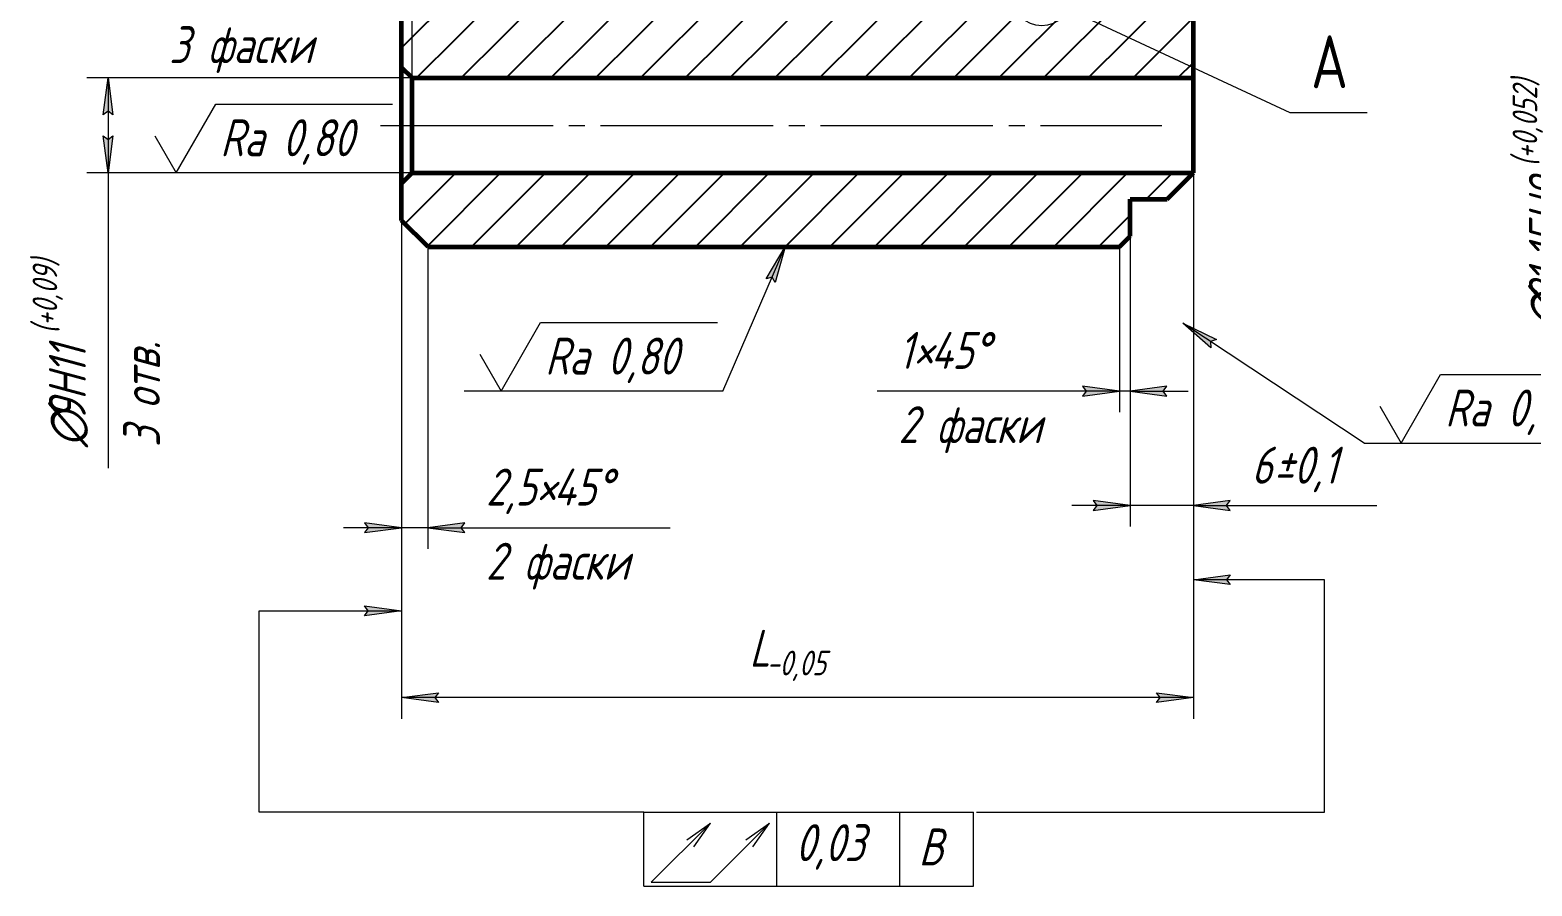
# Model space of a CAD drawing. Header units: millimetres. Extents: x 0 to 420, y 0 to 297.
# Drawn here: x 203.3 to 345.6, y 108.2 to 189.3 of the extents above; entities that cross this region are included whole.
import ezdxf

# ---------------------------------------------------------------- set-up
doc = ezdxf.new("R2010")
doc.units = ezdxf.units.MM
for name, pattern in [('K5LT_AXLED', [20.83881, 16.33881, -1.5, 1.5, -1.5]), ('K5LT_BASIC', [0]), ('K5LT_THIN', [0])]:
    doc.linetypes.add(name, pattern=pattern)
doc.layers.add('Системный слой', color=7, linetype='Continuous')
doc.layers.add('Системный слой (1)', color=252, linetype='Continuous', true_color=0x909090)
doc.styles.add('KDIMTEXTSTYLE', font='GOST_AU.SHX', dxfattribs={"width": 0.96, "oblique": 15, "height": 5})
doc.styles.add('KTEXTSTYLE', font='GOST_AU.SHX', dxfattribs={"width": 0.96, "height": 5})
doc.dimstyles.new('KDIMSTYLE (1.00)', dxfattribs={"dimtxt": 5, "dimasz": 1, "dimexe": 2, "dimexo": 0, "dimgap": 1, "dimtad": 1, "dimtxsty": 'KDIMTEXTSTYLE', "dimsah": 1, "dimcen": 0, "dimdle": 1, "dimadec": 0, "dimazin": 0, "dimtfac": 0.667, "dimtmove": 0, "dimatfit": 3, "dimfxl": 1, "dimtvp": 1, "dimtolj": 1, "dimtzin": 0, "dimarcsym": 0})

# ---------------------------------------------------------------- blocks, each defined once
blk = doc.blocks.new('D11')
at = {"layer": 'Системный слой (1)'}
for points in [[(211.17, 181.26), (210.71, 184.76), (210.25, 181.26), (210.71, 181.61)], [(210.71, 175.76), (211.17, 179.26), (210.71, 178.91), (210.25, 179.26)]]:
    blk.add_hatch(color=7, dxfattribs=at).paths.add_polyline_path(points)
at = {"layer": 'Системный слой (1)', "color": 7, "linetype": 'K5LT_THIN', "lineweight": 18}
for p, q in [((239.51, 184.76), (208.71, 184.76)), ((210.25, 181.26), (210.71, 184.76)), ((210.71, 184.76), (211.17, 181.26)), ((210.71, 184.76), (210.71, 175.76)), ((210.71, 181.61), (210.25, 181.26)), ((211.17, 181.26), (210.71, 181.61)), ((210.71, 175.76), (210.25, 179.26)), ((210.25, 179.26), (210.71, 178.91)), ((210.71, 178.91), (211.17, 179.26)), ((211.17, 179.26), (210.71, 175.76)), ((239.51, 175.76), (208.71, 175.76)), ((210.71, 175.76), (210.71, 171.26))]:
    blk.add_line(p, q, dxfattribs=at)
blk.add_wipeout([(215.35, 149.78), (203.82, 149.78), (203.82, 168.48), (215.35, 168.48)]).dxf.layer = 'Системный слой (1)'
blk.add_line((210.71, 171.26), (210.71, 147.78), dxfattribs=at)
at = {"layer": 'Системный слой (1)', "color": 7, "attachment_point": 1, "rotation": 90, "style": 'KTEXTSTYLE'}
for s, insert, char_height in [('\\H3.5;\\W0.965;\\Q15;\\Q15;\\H2.33;(+0,09)', (203.56, 160.53), 2.3333), ('\\H3.5;\\W0.965;\\Q15;\\Q15;9H11', (205.1, 152.28), 3.5), ('\\H3.5;\\W0.965;\\Q15;\\Q15;3 отв.', (212.13, 149.78), 3.5), ('\\H3.5;\\W0.965;\\Q15;\\Q15;∅', (205.1, 149.78), 3.5)]:
    blk.add_mtext(s, dxfattribs=dict(at, insert=insert, char_height=char_height))
blk = doc.blocks.new('KDIMARROW_01')
at = {"layer": 'Системный слой'}
blk.add_hatch(color=0, dxfattribs=at).paths.add_polyline_path([(0, 0), (-3.5, 0.46), (-3.15, 0), (-3.5, -0.46)])
at = {"layer": 'Системный слой', "color": 0, "linetype": 'K5LT_THIN', "lineweight": 18}
for p, q in [((-3.15, 0), (-3.5, 0.46)), ((-3.5, 0.46), (0, 0)), ((0, 0), (-3.5, -0.46)), ((-3.5, -0.46), (-3.15, 0))]:
    blk.add_line(p, q, dxfattribs=at)
at = {"layer": 'Системный слой (1)', "color": 0, "linetype": 'K5LT_THIN', "lineweight": 18}
blk.add_line((0, 0), (-1, 0), dxfattribs=at)
blk = doc.blocks.new('D13')
at = {"layer": 'Системный слой (1)'}
for points in [[(235.01, 141.67), (238.51, 142.13), (235.01, 142.59), (235.36, 142.13)], [(244.16, 142.13), (244.51, 142.59), (241.01, 142.13), (244.51, 141.67)]]:
    blk.add_hatch(color=7, dxfattribs=at).paths.add_polyline_path(points)
at = {"layer": 'Системный слой (1)', "color": 7, "linetype": 'K5LT_THIN', "lineweight": 18}
for p, q in [((238.51, 171.26), (238.51, 140.13)), ((241.01, 168.76), (241.01, 140.13)), ((238.51, 142.13), (235.01, 142.59)), ((235.01, 142.59), (235.36, 142.13)), ((244.51, 142.59), (241.01, 142.13)), ((244.16, 142.13), (244.51, 142.59)), ((238.51, 142.13), (233.01, 142.13)), ((235.36, 142.13), (235.01, 141.67)), ((235.01, 141.67), (238.51, 142.13)), ((241.01, 142.13), (238.51, 142.13)), ((241.01, 142.13), (244.51, 141.67)), ((241.01, 142.13), (244.51, 142.13)), ((244.51, 141.67), (244.16, 142.13))]:
    blk.add_line(p, q, dxfattribs=at)
blk.add_wipeout([(246.51, 136.13), (246.51, 148.3), (261.34, 148.3), (261.34, 136.13)]).dxf.layer = 'Системный слой (1)'
for p, q in [((241.01, 142.13), (246.51, 142.13)), ((244.51, 142.13), (263.96, 142.13))]:
    blk.add_line(p, q, dxfattribs=at)
at = {"layer": 'Системный слой (1)', "color": 7, "char_height": 3.5, "attachment_point": 1, "style": 'KTEXTSTYLE'}
for s, insert in [('\\H3.5;\\W0.965;\\Q15;\\Q15;2,5', (246.51, 147.74)), ('\\H3.5;\\W0.965;\\Q15;\\Q15;45', (252.9, 147.74)), ('\\H3.5;\\W0.965;\\Q15;\\Q15;°', (256.89, 147.74)), ('\\H3.5;\\W0.965;\\Q15;\\Q15;×', (251.24, 147.74)), ('\\H3.5;\\W0.965;\\Q15;\\Q15;2 фаски', (246.51, 140.71))]:
    blk.add_mtext(s, dxfattribs=dict(at, insert=insert))
blk = doc.blocks.new('KDIMARROW_02')
at = {"layer": 'Системный слой'}
blk.add_hatch(color=0, dxfattribs=at).paths.add_polyline_path([(3.15, 0), (3.5, 0.46), (0, 0), (3.5, -0.46)])
at = {"layer": 'Системный слой', "color": 0, "linetype": 'K5LT_THIN', "lineweight": 18}
for p, q in [((3.5, 0.46), (0, 0)), ((0, 0), (3.5, -0.46)), ((0, 0), (5.5, 0)), ((3.15, 0), (3.5, 0.46)), ((3.5, -0.46), (3.15, 0))]:
    blk.add_line(p, q, dxfattribs=at)
at = {"layer": 'Системный слой (1)', "color": 0, "linetype": 'K5LT_THIN', "lineweight": 18}
blk.add_line((0, 0), (-1, 0), dxfattribs=at)
blk = doc.blocks.new('D14')
at = {"layer": 'Системный слой (1)'}
for points in [[(303.01, 154.61), (306.51, 155.08), (303.01, 155.54), (303.36, 155.08)], [(310.66, 155.08), (311.01, 155.54), (307.51, 155.08), (311.01, 154.61)]]:
    blk.add_hatch(color=7, dxfattribs=at).paths.add_polyline_path(points)
at = {"layer": 'Системный слой (1)', "color": 7, "linetype": 'K5LT_THIN', "lineweight": 18}
for p, q in [((307.51, 169.76), (307.51, 153.08)), ((306.51, 168.76), (306.51, 153.08)), ((306.51, 155.08), (303.01, 155.54)), ((303.01, 155.54), (303.36, 155.08)), ((303.36, 155.08), (303.01, 154.61)), ((303.01, 154.61), (306.51, 155.08)), ((306.51, 155.08), (303.01, 155.08)), ((307.51, 155.08), (306.51, 155.08)), ((311.01, 155.54), (307.51, 155.08)), ((307.51, 155.08), (311.01, 154.61)), ((307.51, 155.08), (313.01, 155.08)), ((310.66, 155.08), (311.01, 155.54)), ((311.01, 154.61), (310.66, 155.08))]:
    blk.add_line(p, q, dxfattribs=at)
blk.add_wipeout([(285.57, 150.43), (285.57, 160.59), (300.4, 160.59), (300.4, 150.43)]).dxf.layer = 'Системный слой (1)'
for p, q in [((303.01, 155.08), (283.57, 155.08)), ((306.51, 155.08), (301.01, 155.08))]:
    blk.add_line(p, q, dxfattribs=at)
at = {"layer": 'Системный слой (1)', "color": 7, "char_height": 3.5, "attachment_point": 1, "style": 'KTEXTSTYLE'}
for s, insert in [('\\H3.5;\\W0.965;\\Q15;\\Q15;1', (285.57, 160.69)), ('\\H3.5;\\W0.965;\\Q15;\\Q15;×', (286.96, 160.69)), ('\\H3.5;\\W0.965;\\Q15;\\Q15;45', (288.63, 160.69)), ('\\H3.5;\\W0.965;\\Q15;\\Q15;°', (292.61, 160.69)), ('\\H3.5;\\W0.965;\\Q15;\\Q15;2 фаски', (285.57, 153.65))]:
    blk.add_mtext(s, dxfattribs=dict(at, insert=insert))
blk = doc.blocks.new('U8')
at = {"layer": 'Системный слой (1)', "color": 7, "linetype": 'K5LT_THIN', "lineweight": 18}
for p, q in [((301.63, 191.28), (322.66, 181.49)), ((322.66, 181.49), (329.97, 181.49))]:
    blk.add_line(p, q, dxfattribs=at)
blk.add_arc((299.15, 192.44), 2.75, 0, 360, dxfattribs=at)
at = {"layer": 'Системный слой (1)', "color": 7, "insert": (324.66, 188.79), "char_height": 5, "attachment_point": 1, "style": 'KTEXTSTYLE'}
blk.add_mtext('\\H3.5;\\W0.965;\\Q15;\\Q0;\\H5.00;{\\c16711680;А}', dxfattribs=at)
blk = doc.blocks.new('U10')
at = {"layer": 'Системный слой (1)'}
for points in [[(313.51, 137.21), (317.01, 137.67), (316.66, 137.21), (317.01, 136.75)], [(238.51, 134.26), (235.01, 134.72), (235.36, 134.26), (235.01, 133.8)]]:
    blk.add_hatch(color=7, dxfattribs=at).paths.add_polyline_path(points)
at = {"layer": 'Системный слой (1)', "color": 7, "linetype": 'K5LT_THIN', "lineweight": 18}
for p, q in [((313.51, 137.21), (317.01, 137.67)), ((317.01, 136.75), (313.51, 137.21)), ((325.92, 137.21), (313.51, 137.21)), ((317.01, 137.67), (316.66, 137.21)), ((316.66, 137.21), (317.01, 136.75)), ((325.92, 115.18), (325.92, 137.21)), ((225.02, 115.18), (225.02, 134.26)), ((225.02, 134.26), (238.51, 134.26)), ((235.36, 134.26), (235.01, 134.72)), ((235.01, 134.72), (238.51, 134.26)), ((238.51, 134.26), (235.01, 133.8)), ((235.01, 133.8), (235.36, 134.26)), ((261.46, 115.18), (225.02, 115.18)), ((261.46, 108.18), (261.46, 115.18)), ((261.46, 115.18), (274.06, 115.18)), ((262.16, 108.53), (267.76, 114.13)), ((265.52, 112.57), (267.76, 114.13)), ((266.19, 111.89), (267.76, 114.13)), ((267.76, 108.53), (273.36, 114.13)), ((271.12, 112.57), (273.36, 114.13)), ((271.79, 111.89), (273.36, 114.13)), ((274.06, 108.18), (274.06, 115.18)), ((274.06, 115.18), (285.69, 115.18)), ((285.69, 108.18), (285.69, 115.18)), ((285.69, 115.18), (292.69, 115.18)), ((292.69, 108.18), (292.69, 115.18)), ((292.96, 115.18), (325.92, 115.18)), ((261.46, 108.18), (274.06, 108.18)), ((262.16, 108.53), (267.76, 108.53)), ((274.06, 108.18), (285.69, 108.18)), ((285.69, 108.18), (292.69, 108.18))]:
    blk.add_line(p, q, dxfattribs=at)
at = {"layer": 'Системный слой (1)', "color": 7, "char_height": 3.5, "attachment_point": 4, "style": 'KTEXTSTYLE'}
for s, insert in [('\\H3.5;\\W0.965;\\Q15;\\Q15;0,03', (275.81, 111.88)), ('\\H3.5;\\W0.965;\\Q15;\\Q15;{\\c16711680;В}', (287.48, 111.88))]:
    blk.add_mtext(s, dxfattribs=dict(at, insert=insert))
blk = doc.blocks.new('U11')
at = {"layer": 'Системный слой (1)'}
blk.add_hatch(color=7, dxfattribs=at).paths.add_polyline_path([(273.89, 165.37), (274.85, 168.76), (273.04, 165.73), (273.61, 165.87)])
at = {"layer": 'Системный слой (1)', "color": 7, "linetype": 'K5LT_THIN', "lineweight": 18}
for p, q in [((268.95, 155.08), (274.85, 168.76)), ((273.04, 165.73), (274.85, 168.76)), ((274.85, 168.76), (273.89, 165.37)), ((273.61, 165.87), (273.04, 165.73)), ((273.89, 165.37), (273.61, 165.87)), ((247.93, 155.08), (251.68, 161.57)), ((251.68, 161.57), (268.43, 161.57)), ((245.91, 158.58), (247.93, 155.08)), ((268.95, 155.08), (244.43, 155.08))]:
    blk.add_line(p, q, dxfattribs=at)
at = {"layer": 'Системный слой (1)', "color": 7, "insert": (252.1, 160.15), "char_height": 3.5, "attachment_point": 1, "style": 'KTEXTSTYLE'}
blk.add_mtext('\\H3.5;\\W0.965;\\Q15;\\Q15;Ra 0,80', dxfattribs=at)
blk = doc.blocks.new('U12')
at = {"layer": 'Системный слой (1)', "color": 7, "linetype": 'K5LT_THIN', "lineweight": 18}
for p, q in [((217.15, 175.76), (220.9, 182.26)), ((220.9, 182.26), (237.65, 182.26)), ((215.13, 179.26), (217.15, 175.76))]:
    blk.add_line(p, q, dxfattribs=at)
at = {"layer": 'Системный слой (1)', "color": 7, "insert": (221.32, 180.84), "char_height": 3.5, "attachment_point": 1, "style": 'KTEXTSTYLE'}
blk.add_mtext('\\H3.5;\\W0.965;\\Q15;\\Q15;Ra 0,80', dxfattribs=at)
blk = doc.blocks.new('U14')
at = {"layer": 'Системный слой (1)'}
blk.add_hatch(color=7, dxfattribs=at).paths.add_polyline_path([(315.69, 159.96), (312.51, 161.51), (315.18, 159.19), (315.14, 159.77)])
at = {"layer": 'Системный слой (1)', "color": 7, "linetype": 'K5LT_THIN', "lineweight": 18}
for p, q in [((312.51, 161.51), (315.69, 159.96)), ((315.18, 159.19), (312.51, 161.51)), ((329.68, 150.15), (312.51, 161.51)), ((315.69, 159.96), (315.14, 159.77)), ((315.14, 159.77), (315.18, 159.19)), ((333.18, 150.15), (336.93, 156.65)), ((336.93, 156.65), (353.68, 156.65)), ((331.16, 153.65), (333.18, 150.15)), ((329.68, 150.15), (354.2, 150.15))]:
    blk.add_line(p, q, dxfattribs=at)
at = {"layer": 'Системный слой (1)', "color": 7, "insert": (337.35, 155.23), "char_height": 3.5, "attachment_point": 1, "style": 'KTEXTSTYLE'}
blk.add_mtext('\\H3.5;\\W0.965;\\Q15;\\Q15;Ra 0,80', dxfattribs=at)
blk = doc.blocks.new('D15')
at = {"layer": 'Системный слой (1)'}
for points in [[(351.41, 209.84), (350.95, 213.34), (350.49, 209.84), (350.95, 210.19)], [(350.95, 192.19), (351.41, 195.69), (350.95, 195.34), (350.49, 195.69)]]:
    blk.add_hatch(color=7, dxfattribs=at).paths.add_polyline_path(points)
at = {"layer": 'Системный слой (1)', "color": 7, "linetype": 'K5LT_THIN', "lineweight": 18}
for p, q in [((312.51, 213.34), (352.95, 213.34)), ((350.49, 209.84), (350.95, 213.34)), ((350.95, 213.34), (351.41, 209.84)), ((350.95, 192.19), (350.95, 213.34)), ((350.95, 210.19), (350.49, 209.84)), ((351.41, 209.84), (350.95, 210.19)), ((350.95, 192.19), (350.49, 195.69)), ((350.49, 195.69), (350.95, 195.34)), ((350.95, 195.34), (351.41, 195.69)), ((351.41, 195.69), (350.95, 192.19)), ((312.51, 192.19), (352.95, 192.19)), ((350.95, 192.19), (350.95, 188.59)), ((350.95, 188.59), (350.95, 158.9))]:
    blk.add_line(p, q, dxfattribs=at)
blk.add_wipeout([(349.95, 160.9), (343.36, 160.9), (343.36, 185.56), (349.95, 185.56)]).dxf.layer = 'Системный слой (1)'
at = {"layer": 'Системный слой (1)', "color": 7, "attachment_point": 1, "rotation": 90, "style": 'KTEXTSTYLE'}
for s, insert, char_height in [('\\H3.5;\\W0.965;\\Q15;\\Q15;\\H2.33;(+0,052)', (343.75, 176.38), 2.3333), ('\\H3.5;\\W0.965;\\Q15;\\Q15;21,15H9', (345.29, 163.4), 3.5), ('\\H3.5;\\W0.965;\\Q15;\\Q15;∅', (345.29, 160.9), 3.5)]:
    blk.add_mtext(s, dxfattribs=dict(at, insert=insert, char_height=char_height))
blk = doc.blocks.new('D16')
at = {"layer": 'Системный слой (1)'}
for points in [[(238.51, 126.03), (242.01, 126.49), (241.66, 126.03), (242.01, 125.57)], [(310.01, 125.57), (313.51, 126.03), (310.01, 126.49), (310.36, 126.03)]]:
    blk.add_hatch(color=7, dxfattribs=at).paths.add_polyline_path(points)
at = {"layer": 'Системный слой (1)', "color": 7, "linetype": 'K5LT_THIN', "lineweight": 18}
for p, q in [((313.51, 175.76), (313.51, 124.03)), ((238.51, 171.26), (238.51, 124.03)), ((238.51, 126.03), (242.01, 126.49)), ((242.01, 125.57), (238.51, 126.03)), ((313.51, 126.03), (238.51, 126.03)), ((242.01, 126.49), (241.66, 126.03)), ((241.66, 126.03), (242.01, 125.57)), ((310.36, 126.03), (310.01, 126.49)), ((310.01, 126.49), (313.51, 126.03)), ((313.51, 126.03), (310.01, 125.57)), ((310.01, 125.57), (310.36, 126.03))]:
    blk.add_line(p, q, dxfattribs=at)
blk.add_wipeout([(271.45, 127.38), (271.45, 133.23), (280.21, 133.23), (280.21, 127.38)]).dxf.layer = 'Системный слой (1)'
at = {"layer": 'Системный слой (1)', "color": 7, "attachment_point": 1, "style": 'KTEXTSTYLE'}
for s, insert, char_height in [('\\H3.5;\\W0.965;\\Q15;\\Q15;L', (271.45, 132.46), 3.5), ('\\H3.5;\\W0.965;\\Q15;\\Q15;\\H2.33;-0,05', (273.06, 130.48), 2.3333)]:
    blk.add_mtext(s, dxfattribs=dict(at, insert=insert, char_height=char_height))
blk = doc.blocks.new('D17')
at = {"layer": 'Системный слой (1)'}
for points in [[(304.01, 143.78), (307.51, 144.24), (304.01, 144.7), (304.36, 144.24)], [(316.66, 144.24), (317.01, 144.7), (313.51, 144.24), (317.01, 143.78)]]:
    blk.add_hatch(color=7, dxfattribs=at).paths.add_polyline_path(points)
at = {"layer": 'Системный слой (1)', "color": 7, "linetype": 'K5LT_THIN', "lineweight": 18}
for p, q in [((313.51, 175.76), (313.51, 142.24)), ((307.51, 169.76), (307.51, 142.24)), ((307.51, 144.24), (302.01, 144.24)), ((307.51, 144.24), (304.01, 144.7)), ((304.01, 144.7), (304.36, 144.24)), ((304.36, 144.24), (304.01, 143.78)), ((304.01, 143.78), (307.51, 144.24)), ((313.51, 144.24), (307.51, 144.24)), ((317.01, 144.7), (313.51, 144.24)), ((313.51, 144.24), (317.01, 143.78)), ((313.51, 144.24), (319.01, 144.24)), ((313.51, 144.24), (317.01, 144.24)), ((316.66, 144.24), (317.01, 144.7)), ((317.01, 143.78), (316.66, 144.24)), ((317.01, 144.24), (330.9, 144.24))]:
    blk.add_line(p, q, dxfattribs=at)
blk.add_wipeout([(319.01, 145.59), (319.01, 150.59), (328.5, 150.59), (328.5, 145.59)]).dxf.layer = 'Системный слой (1)'
at = {"layer": 'Системный слой (1)', "color": 7, "char_height": 3.5, "attachment_point": 1, "style": 'KTEXTSTYLE'}
for s, insert in [('\\H3.5;\\W0.965;\\Q15;\\Q15;6', (319.01, 149.81)), ('\\H3.5;\\W0.965;\\Q15;\\Q15;0,1', (323, 149.81)), ('\\H3.5;\\W0.965;\\Q15;\\Q15;±', (321.14, 149.81))]:
    blk.add_mtext(s, dxfattribs=dict(at, insert=insert))
blk = doc.blocks.new('D18')
at = {"layer": 'Системный слой (1)'}
for points in [[(235.01, 190.62), (238.51, 191.08), (235.01, 191.54), (235.36, 191.08)], [(242.66, 191.08), (243.01, 191.54), (239.51, 191.08), (243.01, 190.62)]]:
    blk.add_hatch(color=7, dxfattribs=at).paths.add_polyline_path(points)
at = {"layer": 'Системный слой (1)', "color": 7, "linetype": 'K5LT_THIN', "lineweight": 18}
for p, q in [((238.51, 185.76), (238.51, 193.08)), ((239.51, 184.76), (239.51, 193.08)), ((238.51, 191.08), (233.01, 191.08)), ((238.51, 191.08), (233.66, 191.08)), ((238.51, 191.08), (235.01, 191.54)), ((235.01, 191.54), (235.36, 191.08)), ((235.36, 191.08), (235.01, 190.62)), ((235.01, 190.62), (238.51, 191.08)), ((239.51, 191.08), (238.51, 191.08)), ((243.01, 191.54), (239.51, 191.08)), ((239.51, 191.08), (243.01, 190.62)), ((239.51, 191.08), (245.01, 191.08)), ((242.66, 191.08), (243.01, 191.54)), ((243.01, 190.62), (242.66, 191.08))]:
    blk.add_line(p, q, dxfattribs=at)
blk.add_wipeout([(216.5, 186.44), (216.5, 196.6), (231.06, 196.6), (231.06, 186.44)]).dxf.layer = 'Системный слой (1)'
blk.add_line((233.66, 191.08), (214.5, 191.08), dxfattribs=at)
at = {"layer": 'Системный слой (1)', "color": 7, "char_height": 3.5, "attachment_point": 1, "style": 'KTEXTSTYLE'}
for s, insert in [('\\H3.5;\\W0.965;\\Q15;\\Q15;1', (216.5, 196.69)), ('\\H3.5;\\W0.965;\\Q15;\\Q15;45', (219.56, 196.69)), ('\\H3.5;\\W0.965;\\Q15;\\Q15;°', (223.54, 196.69)), ('\\H3.5;\\W0.965;\\Q15;\\Q15;×', (217.89, 196.69)), ('\\H3.5;\\W0.965;\\Q15;\\Q15;3 фаски', (216.5, 189.66))]:
    blk.add_mtext(s, dxfattribs=dict(at, insert=insert))

msp = doc.modelspace()

# ---------------------------------------------------------------- linework, layer by layer
at = {"layer": 'Системный слой (1)', "color": 30, "linetype": 'K5LT_AXLED', "lineweight": 18, "true_color": 0xff8000}
msp.add_line((236.514, 180.263), (310.514, 180.263), dxfattribs=at)

# ---------------------------------------------------------------- block references
at = {"layer": 'Системный слой (1)'}
msp.add_blockref('U8', (0, 0), dxfattribs=at)

# ---------------------------------------------------------------- dimensions: what is measured, and where the dimension line sits
at = {"layer": 'Системный слой (1)', "color": 7}
dim = msp.add_linear_dim(base=(307.514, 155.075), p1=(306.514, 168.763), p2=(307.514, 169.763), dimstyle='KDIMSTYLE (1.00)', override={"dimexo": 0, "dimpost": '\\H3.5;\\W0.965;\\Q15;<>\\H3.5;\\W0.965;\\Q15;\\Q15;×\\Q15;45\\Q15;°\\Q15;\\X\\H3.5;\\W0.965;\\Q15;\\Q15;2 фаски', "dimblk1": 'KDIMARROW_02', "dimblk2": 'KDIMARROW_02', "dimse1": 0, "dimse2": 0, "dimclrt": 7, "dimtol": 1, "dimtp": 0.125, "dimtm": 0.125, "dimtdec": 5, "dimtolj": 1}, dxfattribs=at)
dim.commit()
dim.dimension.update_dxf_attribs({"geometry": 'D14', "text_midpoint": (293.293, 155.075)})

# ---------------------------------------------------------------- next in the draw order: block references
at = {"layer": 'Системный слой (1)'}
msp.add_blockref('U14', (0, 0), dxfattribs=at)

# ---------------------------------------------------------------- next in the draw order: dimensions: what is measured, and where the dimension line sits
at = {"layer": 'Системный слой (1)', "color": 7}
dim = msp.add_linear_dim(base=(210.709, 184.763), p1=(239.514, 175.763), p2=(239.514, 184.763), angle=90, dimstyle='KDIMSTYLE (1.00)', override={"dimexo": 0, "dimpost": '\\H3.5;\\W0.965;\\Q15;∅<>\\H3.5;\\W0.965;\\Q15;\\Q15;H11\\X\\H3.5;\\W0.965;\\Q15;\\Q15;3 отв.', "dimblk1": 'KDIMARROW_01', "dimblk2": 'KDIMARROW_01', "dimse1": 0, "dimse2": 0, "dimclrt": 7, "dimtol": 1, "dimtp": 0.09, "dimtm": 0, "dimtdec": 5, "dimtolj": 1}, dxfattribs=at)
dim.commit()
dim.dimension.update_dxf_attribs({"geometry": 'D11', "text_midpoint": (210.709, 159.52)})

# ---------------------------------------------------------------- next in the draw order: block references
at = {"layer": 'Системный слой (1)'}
msp.add_blockref('U12', (0, 0), dxfattribs=at)

# ---------------------------------------------------------------- next in the draw order: dimensions: what is measured, and where the dimension line sits
at = {"layer": 'Системный слой (1)', "color": 7}
dim = msp.add_linear_dim(base=(350.953, 192.188), p1=(312.514, 213.338), p2=(312.514, 192.188), angle=90, dimstyle='KDIMSTYLE (1.00)', override={"dimexo": 0, "dimpost": '\\H3.5;\\W0.965;\\Q15;∅<>\\H3.5;\\W0.965;\\Q15;\\Q15;H9', "dimblk1": 'KDIMARROW_01', "dimblk2": 'KDIMARROW_01', "dimse1": 0, "dimse2": 0, "dimclrt": 7, "dimtol": 1, "dimtp": 0.052, "dimtm": 0, "dimtdec": 5, "dimtolj": 1}, dxfattribs=at)
dim.commit()
dim.dimension.update_dxf_attribs({"geometry": 'D15', "text_midpoint": (350.953, 173.747), "dimtype": 160})
dim = msp.add_linear_dim(base=(241.014, 142.129), p1=(238.514, 171.263), p2=(241.014, 168.763), dimstyle='KDIMSTYLE (1.00)', override={"dimexo": 0, "dimpost": '\\H3.5;\\W0.965;\\Q15;<>\\H3.5;\\W0.965;\\Q15;\\Q15;×\\Q15;45\\Q15;°\\Q15;\\X\\H3.5;\\W0.965;\\Q15;\\Q15;2 фаски', "dimblk1": 'KDIMARROW_02', "dimblk2": 'KDIMARROW_02', "dimse1": 0, "dimse2": 0, "dimclrt": 7, "dimtol": 1, "dimtp": 0.125, "dimtm": 0.125, "dimtdec": 5, "dimtolj": 1}, dxfattribs=at)
dim.commit()
dim.dimension.update_dxf_attribs({"geometry": 'D13', "text_midpoint": (254.235, 142.129)})

# ---------------------------------------------------------------- next in the draw order: linework, layer by layer
at = {"layer": 'Системный слой (1)', "color": 150, "linetype": 'K5LT_BASIC', "lineweight": 60, "true_color": 0x0080ff}
msp.add_line((313.514, 184.763), (313.514, 191.188), dxfattribs=at)

# ---------------------------------------------------------------- next in the draw order: block references
at = {"layer": 'Системный слой (1)'}
for name in ['U11', 'U10']:
    msp.add_blockref(name, (0, 0), dxfattribs=at)

# ---------------------------------------------------------------- next in the draw order: dimensions: what is measured, and where the dimension line sits
at = {"layer": 'Системный слой (1)', "color": 7}
dim = msp.add_linear_dim(base=(239.514, 191.081), p1=(238.514, 185.763), p2=(239.514, 184.763), dimstyle='KDIMSTYLE (1.00)', override={"dimexo": 0, "dimpost": '\\H3.5;\\W0.965;\\Q15;<>\\H3.5;\\W0.965;\\Q15;\\Q15;×\\Q15;45\\Q15;°\\Q15;\\X\\H3.5;\\W0.965;\\Q15;\\Q15;3 фаски', "dimblk1": 'KDIMARROW_02', "dimblk2": 'KDIMARROW_02', "dimse1": 0, "dimse2": 0, "dimclrt": 7, "dimtol": 1, "dimtp": 0.125, "dimtm": 0.125, "dimtdec": 5, "dimtolj": 1}, dxfattribs=at)
dim.commit()
dim.dimension.update_dxf_attribs({"geometry": 'D18', "text_midpoint": (224.082, 191.081)})

# ---------------------------------------------------------------- next in the draw order: linework, layer by layer
at = {"layer": 'Системный слой (1)', "color": 150, "linetype": 'K5LT_BASIC', "lineweight": 60, "true_color": 0x0080ff}
for p, q in [((238.514, 185.763), (238.514, 197.263)), ((238.514, 185.763), (239.514, 184.763)), ((239.514, 184.763), (313.514, 184.763))]:
    msp.add_line(p, q, dxfattribs=at)

# ---------------------------------------------------------------- next in the draw order: dimensions: what is measured, and where the dimension line sits
at = {"layer": 'Системный слой (1)', "color": 7}
dim = msp.add_linear_dim(base=(313.514, 126.027), p1=(238.514, 171.263), p2=(313.514, 175.763), text='\\H3.5;\\W0.965;\\Q15;\\H3.5;\\W0.965;\\Q15;\\Q15;L\\H0.65x;\\S^ -0,05;\\H1.5x;', dimstyle='KDIMSTYLE (1.00)', override={"dimexo": 0, "dimblk1": 'KDIMARROW_01', "dimblk2": 'KDIMARROW_01', "dimse1": 0, "dimse2": 0, "dimclrt": 7, "dimtolj": 1}, dxfattribs=at)
dim.commit()
dim.dimension.update_dxf_attribs({"geometry": 'D16', "text_midpoint": (276.014, 126.027), "dimtype": 160})

# ---------------------------------------------------------------- next in the draw order: linework, layer by layer
at = {"layer": 'Системный слой (1)', "color": 150, "linetype": 'K5LT_BASIC', "lineweight": 60, "true_color": 0x0080ff}
for p, q in [((238.514, 174.763), (238.514, 185.763)), ((239.514, 175.763), (239.514, 184.763)), ((238.514, 174.763), (239.514, 175.763)), ((238.514, 171.263), (238.514, 174.763)), ((241.014, 168.763), (238.514, 171.263))]:
    msp.add_line(p, q, dxfattribs=at)

# ---------------------------------------------------------------- next in the draw order: dimensions: what is measured, and where the dimension line sits
at = {"layer": 'Системный слой (1)', "color": 7}
dim = msp.add_linear_dim(base=(313.514, 144.24), p1=(307.514, 169.763), p2=(313.514, 175.763), dimstyle='KDIMSTYLE (1.00)', override={"dimexo": 0, "dimpost": '\\H3.5;\\W0.965;\\Q15;<>', "dimblk1": 'KDIMARROW_02', "dimblk2": 'KDIMARROW_02', "dimse1": 0, "dimse2": 0, "dimclrt": 7, "dimtol": 1, "dimtp": 0.1, "dimtm": 0.1, "dimtdec": 5, "dimtolj": 1}, dxfattribs=at)
dim.commit()
dim.dimension.update_dxf_attribs({"geometry": 'D17', "text_midpoint": (323.957, 144.24), "dimtype": 160})

# ---------------------------------------------------------------- next in the draw order: hatches: boundary and pattern name
at = {"layer": 'Системный слой (1)'}
h = msp.add_hatch(dxfattribs=at)
h.set_pattern_fill('', angle=45, style=0, pattern_type=0)
h.set_pattern_definition([(45, (0, 0), (-2.12132, 2.12132), [])])
h.paths.add_polyline_path([(300.307, 191.938), (298.514, 191.938), (297.807, 192.231), (297.514, 192.938), (297.514, 197.263), (238.514, 197.263), (238.514, 185.763), (239.514, 184.763), (313.514, 184.763), (313.514, 191.188), (312.514, 192.188), (300.764, 192.188), (300.66, 192.084)])
h.paths.add_polyline_path([(298.514, 213.588), (300.307, 213.588), (300.66, 213.441), (300.764, 213.338), (301.514, 213.338), (301.514, 230.763), (259.514, 230.763), (259.514, 208.263), (297.514, 208.263), (297.514, 212.588), (297.807, 213.295)])
h.paths.add_polyline_path([(238.514, 208.263), (251.514, 208.263), (251.514, 230.763), (238.514, 230.763)])
h.paths.add_polyline_path([(238.514, 174.763), (238.514, 171.263), (241.014, 168.763), (306.514, 168.763), (307.514, 169.763), (307.514, 173.263), (311.014, 173.263), (313.514, 175.763), (239.514, 175.763)])
h.paths.add_polyline_path([(309.514, 213.338), (312.514, 213.338), (313.514, 214.338), (313.514, 229.763), (312.514, 230.763), (309.514, 230.763)])

# ---------------------------------------------------------------- next in the draw order: linework, layer by layer
at = {"layer": 'Системный слой (1)', "color": 150, "linetype": 'K5LT_BASIC', "lineweight": 60, "true_color": 0x0080ff}
for p, q in [((313.514, 175.763), (313.514, 184.763)), ((239.514, 175.763), (313.514, 175.763)), ((311.014, 173.263), (313.514, 175.763)), ((307.514, 173.263), (311.014, 173.263)), ((307.514, 169.763), (307.514, 173.263)), ((306.514, 168.763), (307.514, 169.763)), ((241.014, 168.763), (306.514, 168.763))]:
    msp.add_line(p, q, dxfattribs=at)

doc.saveas('drawing.dxf')
